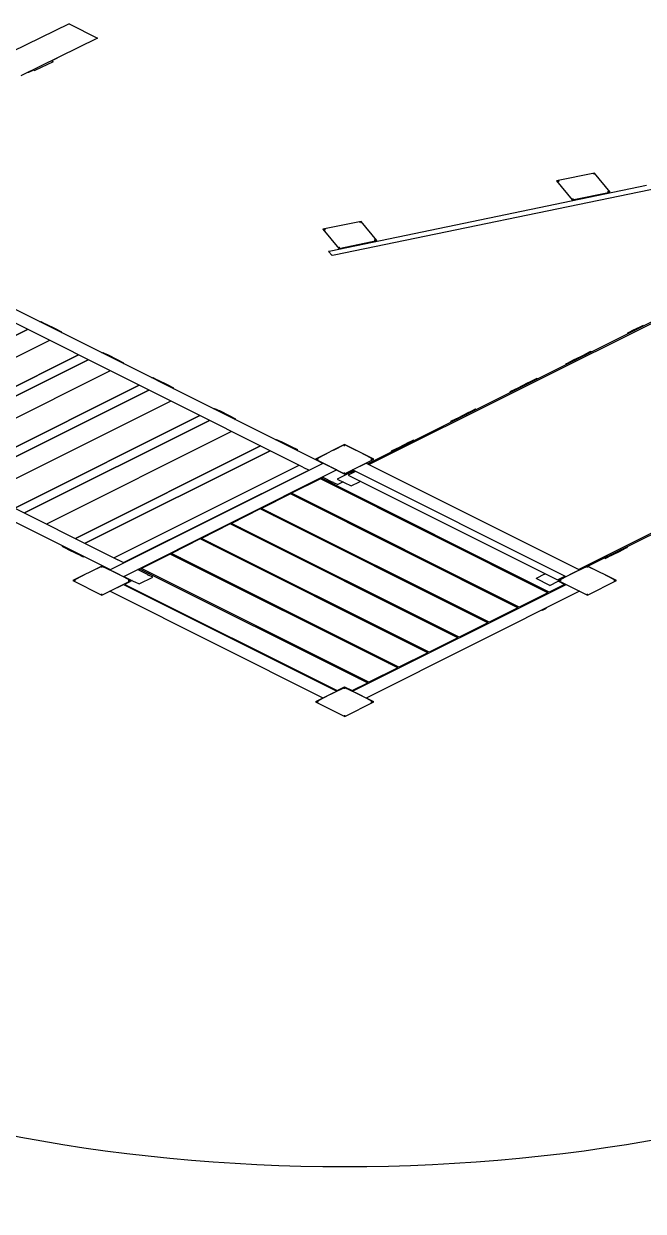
# Model space of a CAD drawing. Header units: millimetres. Extents: x 29838256 to 30236675, y -914750 to -833241.
# Drawn here: x 29967895 to 29969339, y -840998 to -838230 of the extents above; entities that cross this region are included whole.
import ezdxf

# ---------------------------------------------------------------- set-up
doc = ezdxf.new("R2010")
doc.units = ezdxf.units.MM
doc.header["$LTSCALE"] = 600
doc.header["$MEASUREMENT"] = 0
doc.layers.add('e-plan', color=9, linetype='CONTINUOUS')

msp = doc.modelspace()

# ---------------------------------------------------------------- linework, layer by layer
at = {"layer": 'e-plan', "extrusion": (0, -0.866025, 0.5)}
for p, q in [((29968000.3, -838230.4, 35950.9), (29967821.4, -838317.7, 35799.7)), ((29968000.3, -838230.4, 35950.9), (29968066.7, -838264.4, 35892)), ((29968066.7, -838264.4, 35892), (29967887.8, -838351.7, 35740.8)), ((29967972.9, -838310.8, 35811.7), (29967960.1, -838317.2, 35800.6)), ((29967972.3, -838310.5, 35812.2), (29967972.9, -838310.8, 35811.7)), ((29967917.7, -838338.4, 35763.8), (29967905.7, -838344.4, 35753.5)), ((29967916.4, -838337.8, 35765), (29967920.2, -838339.7, 35761.6)), ((29967963.2, -838318.8, 35797.9), (29967920.2, -838339.7, 35761.6)), ((29967963.2, -838318.8, 35797.9), (29967959.3, -838316.8, 35801.3)), ((29967905.7, -838344.4, 35753.5), (29967904.3, -838343.7, 35754.7)), ((29969722.2, -838541.2, 35412.7), (29968618.3, -838769.8, 35016.6)), ((29969225, -838578.3, 35348.3), (29969136.4, -838596.7, 35316.5)), ((29969261.7, -838622.7, 35271.5), (29969225, -838578.3, 35348.3)), ((29968545.3, -839263.6, 34161.4), (29967241.2, -838611.6, 35290.7)), ((29968577.2, -839247.7, 34188.9), (29967273, -838595.7, 35318.3)), ((29969346.5, -838607.6, 35297.6), (29968610.2, -838760.1, 35033.5)), ((29969136.4, -838596.7, 35316.5), (29969173.1, -838641, 35239.7)), ((29969949.5, -838629.6, 35259.5), (29968696.6, -839256.1, 34174.3)), ((29969944, -838635.9, 35248.6), (29968700.1, -839257.9, 34171.3)), ((29969173.1, -838641, 35239.7), (29969261.7, -838622.7, 35271.5)), ((29968680.8, -838691.1, 35153.1), (29968592.1, -838709.4, 35121.3)), ((29968717.5, -838735.4, 35076.3), (29968680.8, -838691.1, 35153.1)), ((29968592.1, -838709.4, 35121.3), (29968628.8, -838753.8, 35044.5)), ((29968628.8, -838753.8, 35044.5), (29968717.5, -838735.4, 35076.3)), ((29968610.2, -838760.1, 35033.5), (29968605.3, -838761.1, 35031.7)), ((29968613.4, -838770.8, 35014.9), (29968605.3, -838761.1, 35031.7)), ((29968618.3, -838769.8, 35016.6), (29968613.4, -838770.8, 35014.9)), ((29966809.8, -838827.3, 34917.1), (29968113.9, -839479.3, 33787.7)), ((29966778, -838843.2, 34889.6), (29968082.1, -839495.3, 33760.2)), ((29969188.1, -839501.9, 33748.7), (29970432, -838879.9, 34826)), ((29969209.7, -839494.6, 33761.2), (29970428.9, -838885, 34817.2)), ((29967471.9, -839158.3, 34343.7), (29967903.3, -838942.6, 34717.4)), ((29967903.3, -838942.6, 34717.4), (29967471.9, -839158.3, 34343.7)), ((29967932.1, -838925.2, 34747.5), (29967934.3, -838924.2, 34749.4)), ((29967934.3, -838924.2, 34749.4), (29967946.3, -838930.2, 34738.9)), ((29967946.3, -838930.2, 34738.9), (29967944.2, -838931.2, 34737.1)), ((29967969, -838941.5, 34719.3), (29967946.3, -838930.2, 34738.9)), ((29967969, -838941.5, 34719.3), (29967966.8, -838942.6, 34717.5)), ((29967983.8, -838948.9, 34706.4), (29967969, -838941.5, 34719.3)), ((29969316.7, -838943.9, 34715.1), (29969303.6, -838950.5, 34703.8)), ((29969316.7, -838943.9, 34715.1), (29969339.3, -838932.6, 34734.7)), ((29969316.7, -838943.9, 34715.1), (29969318.8, -838945, 34713.2)), ((29967954.9, -838968.4, 34672.6), (29967523.5, -839184.1, 34299)), ((29967981.7, -838950, 34704.6), (29967983.8, -838948.9, 34706.4)), ((29969302.4, -838951.1, 34702.7), (29969303.6, -838950.5, 34703.8)), ((29969304.5, -838952.1, 34700.9), (29969302.4, -838951.1, 34702.7)), ((29969305.8, -838951.5, 34702), (29969303.6, -838950.5, 34703.8)), ((29967590.7, -839217.7, 34240.8), (29968022.1, -839002, 34614.5)), ((29968022.1, -839002, 34614.5), (29967590.7, -839217.7, 34240.8)), ((29968076.4, -838997.4, 34622.5), (29968078.6, -838996.3, 34624.4)), ((29968078.6, -838996.3, 34624.4), (29968090.6, -839002.3, 34614)), ((29968090.6, -839002.3, 34614), (29968088.5, -839003.4, 34612.1)), ((29968113.2, -839013.6, 34594.4), (29968090.6, -839002.3, 34614)), ((29969178.6, -839013, 34595.5), (29969201.2, -839001.7, 34615.1)), ((29969216.1, -838994.2, 34628), (29969201.2, -839001.7, 34615.1)), ((29969201.2, -839001.7, 34615.1), (29969203.4, -839002.7, 34613.3)), ((29969218.2, -838995.3, 34626.1), (29969216.1, -838994.2, 34628)), ((29968044.8, -839013.3, 34594.9), (29967613.4, -839229.1, 34221.2)), ((29967613.4, -839229.1, 34221.2), (29968044.8, -839013.3, 34594.9)), ((29968113.2, -839013.6, 34594.4), (29968111.1, -839014.7, 34592.5)), ((29968128.1, -839021.1, 34581.5), (29968113.2, -839013.6, 34594.4)), ((29968126, -839022.1, 34579.7), (29968128.1, -839021.1, 34581.5)), ((29969158.1, -839023.2, 34577.8), (29969165.6, -839019.5, 34584.2)), ((29969160.2, -839024.3, 34575.9), (29969158.1, -839023.2, 34577.8)), ((29969178.6, -839013, 34595.5), (29969165.6, -839019.5, 34584.2)), ((29969167.7, -839020.5, 34582.4), (29969165.6, -839019.5, 34584.2)), ((29969178.6, -839013, 34595.5), (29969180.7, -839014, 34593.7)), ((29968096.4, -839039.2, 34550.2), (29967665, -839254.9, 34176.5)), ((29968193.1, -839055.7, 34521.6), (29968195.2, -839054.6, 34523.4)), ((29968195.2, -839054.6, 34523.4), (29968207.3, -839060.7, 34512.9)), ((29969091, -839056.8, 34519.7), (29969078, -839063.3, 34508.4)), ((29969093.1, -839057.8, 34517.8), (29969091, -839056.8, 34519.7)), ((29968163.6, -839072.8, 34492), (29967732.2, -839288.5, 34118.4)), ((29967732.2, -839288.5, 34118.4), (29968163.6, -839072.8, 34492)), ((29967754.8, -839299.8, 34098.8), (29968186.2, -839084.1, 34472.4)), ((29968186.2, -839084.1, 34472.4), (29967754.8, -839299.8, 34098.8)), ((29968207.3, -839060.7, 34512.9), (29968205.2, -839061.7, 34511.1)), ((29968229.9, -839072, 34493.3), (29968207.3, -839060.7, 34512.9)), ((29968229.9, -839072, 34493.3), (29968227.8, -839073, 34491.5)), ((29968244.8, -839079.4, 34480.5), (29968229.9, -839072, 34493.3)), ((29968242.6, -839080.5, 34478.6), (29968244.8, -839079.4, 34480.5)), ((29969040.6, -839082, 34476), (29969027.5, -839088.5, 34464.7)), ((29969040.6, -839082, 34476), (29969063.2, -839070.7, 34495.6)), ((29969040.6, -839082, 34476), (29969042.7, -839083.1, 34474.1)), ((29969078, -839063.3, 34508.4), (29969063.2, -839070.7, 34495.6)), ((29969063.2, -839070.7, 34495.6), (29969065.3, -839071.7, 34493.7)), ((29969080.2, -839064.3, 34506.6), (29969078, -839063.3, 34508.4)), ((29968237.8, -839109.9, 34427.7), (29967806.4, -839325.6, 34054)), ((29969029.7, -839089.6, 34462.8), (29969027.5, -839088.5, 34464.7)), ((29968337.4, -839127.8, 34396.6), (29968339.5, -839126.8, 34398.4)), ((29968339.5, -839126.8, 34398.4), (29968351.6, -839132.8, 34388)), ((29968351.6, -839132.8, 34388), (29968349.4, -839133.9, 34386.1)), ((29968374.2, -839144.1, 34368.4), (29968351.6, -839132.8, 34388)), ((29968902.5, -839151, 34356.4), (29968925.1, -839139.7, 34376)), ((29968940, -839132.3, 34388.9), (29968925.1, -839139.7, 34376)), ((29968925.1, -839139.7, 34376), (29968927.3, -839140.8, 34374.2)), ((29968946.7, -839128.9, 34394.7), (29968940, -839132.3, 34388.9)), ((29968942.1, -839133.3, 34387), (29968940, -839132.3, 34388.9)), ((29968948.9, -839130, 34392.9), (29968946.7, -839128.9, 34394.7)), ((29968305, -839143.5, 34369.5), (29967873.6, -839359.2, 33995.9)), ((29967873.6, -839359.2, 33995.9), (29968305, -839143.5, 34369.5)), ((29967896.3, -839370.5, 33976.3), (29968327.7, -839154.8, 34349.9)), ((29968327.7, -839154.8, 34349.9), (29967896.3, -839370.5, 33976.3)), ((29968374.2, -839144.1, 34368.4), (29968372.1, -839145.2, 34366.5)), ((29968389, -839151.5, 34355.5), (29968374.2, -839144.1, 34368.4)), ((29968386.9, -839152.6, 34353.7), (29968389, -839151.5, 34355.5)), ((29968902.5, -839151, 34356.4), (29968889.5, -839157.5, 34345.1)), ((29968891.6, -839158.6, 34343.3), (29968889.5, -839157.5, 34345.1)), ((29968902.5, -839151, 34356.4), (29968904.6, -839152.1, 34354.6)), ((29968379.3, -839180.6, 34305.2), (29967947.9, -839396.3, 33931.6)), ((29968446.5, -839214.2, 34247), (29968015.1, -839429.9, 33873.4)), ((29968015.1, -839429.9, 33873.4), (29968446.5, -839214.2, 34247)), ((29968481.7, -839200, 34271.6), (29968483.8, -839198.9, 34273.5)), ((29968483.8, -839198.9, 34273.5), (29968495.8, -839204.9, 34263)), ((29968495.8, -839204.9, 34263), (29968493.7, -839206, 34261.2)), ((29968518.5, -839216.2, 34243.4), (29968495.8, -839204.9, 34263)), ((29968518.5, -839216.2, 34243.4), (29968516.3, -839217.3, 34241.6)), ((29968533.3, -839223.7, 34230.6), (29968518.5, -839216.2, 34243.4)), ((29968531.2, -839224.7, 34228.7), (29968533.3, -839223.7, 34230.6)), ((29968642.7, -839211.2, 34252.2), (29968574.9, -839245.1, 34193.4)), ((29968616.9, -839224.1, 34229.8), (29968642.7, -839211.2, 34252.2)), ((29968642.7, -839211.2, 34252.2), (29968668.5, -839224.1, 34229.8)), ((29968710.6, -839245.1, 34193.4), (29968642.7, -839211.2, 34252.2)), ((29968764.5, -839220.1, 34236.8), (29968751.5, -839226.6, 34225.6)), ((29968764.5, -839220.1, 34236.8), (29968787.1, -839208.7, 34256.4)), ((29968764.5, -839220.1, 34236.8), (29968766.6, -839221.1, 34235)), ((29968801.9, -839201.3, 34269.3), (29968787.1, -839208.7, 34256.4)), ((29968787.1, -839208.7, 34256.4), (29968789.2, -839209.8, 34254.6)), ((29968802.5, -839201, 34269.8), (29968801.9, -839201.3, 34269.3)), ((29968804.1, -839202.4, 34267.5), (29968801.9, -839201.3, 34269.3)), ((29968804.6, -839202.1, 34267.9), (29968802.5, -839201, 34269.8)), ((29968037.7, -839441.2, 33853.8), (29968469.1, -839225.5, 34227.4)), ((29968469.1, -839225.5, 34227.4), (29968037.7, -839441.2, 33853.8)), ((29968574.9, -839245.1, 34193.4), (29968642.7, -839279.1, 34134.6)), ((29968575.5, -839244.8, 34194), (29968601.4, -839231.9, 34216.4)), ((29968575.6, -839244.8, 34194), (29968575.5, -839244.8, 34194)), ((29968591.5, -839254.9, 34176.6), (29968577.2, -839247.7, 34188.9)), ((29968642.7, -839279.1, 34134.6), (29968710.6, -839245.1, 34193.4)), ((29968684.1, -839231.9, 34216.4), (29968709.9, -839244.8, 34194)), ((29968709.9, -839244.8, 34194), (29968709.9, -839244.8, 34194)), ((29968753.6, -839227.6, 34223.7), (29968751.5, -839226.6, 34225.6)), ((29968095, -839503.1, 33746.6), (29968592.9, -839254.2, 34177.8)), ((29968104.9, -839474.8, 33795.6), (29968536.3, -839259.1, 34169.2)), ((29968624.7, -839270.1, 34150.2), (29968126.8, -839519, 33719)), ((29968127.5, -839486.1, 33776), (29968558.9, -839270.4, 34149.6)), ((29968545.3, -839263.6, 34161.4), (29968559.6, -839270.8, 34149)), ((29968592.9, -839254.2, 34177.8), (29968624.7, -839270.1, 34150.2)), ((29968645.3, -839281.8, 34129.9), (29968623.3, -839270.8, 34149)), ((29968643.4, -839280.1, 34132.8), (29968624, -839270.4, 34149.6)), ((29968660.4, -839271.7, 34147.5), (29968642.7, -839280.5, 34132.1)), ((29968664.7, -839272, 34146.8), (29968645.4, -839281.7, 34130.1)), ((29968668.3, -839273.8, 34143.7), (29968651.2, -839282.3, 34129)), ((29968663, -839272.9, 34145.3), (29968660.4, -839271.7, 34147.5)), ((29968660.8, -839270.1, 34150.2), (29968692.6, -839254.2, 34177.8)), ((29969158.7, -839519, 33719), (29968660.8, -839270.1, 34150.2)), ((29968692.6, -839254.2, 34177.8), (29969190.5, -839503.1, 33746.6)), ((29968586.2, -839291.1, 34113.8), (29968519, -839324.7, 34055.6)), ((29969116.6, -839556.3, 33654.4), (29968586.2, -839291.1, 34113.8)), ((29968593.2, -839287.6, 34119.9), (29968589, -839289.7, 34116.2)), ((29969119.4, -839554.9, 33656.9), (29968589, -839289.7, 34116.2)), ((29968591.5, -839286.7, 34121.4), (29968614.7, -839298.3, 34101.3)), ((29968609.8, -839300.1, 34098.2), (29968606.9, -839301.5, 34095.8)), ((29968616.8, -839299.3, 34099.5), (29968614.7, -839298.3, 34101.3)), ((29968616.8, -839299.3, 34099.5), (29968626.7, -839304.3, 34090.9)), ((29968645.4, -839281.7, 34130.1), (29968625.6, -839291.6, 34112.9)), ((29968625.6, -839291.6, 34112.9), (29968657.5, -839307.5, 34085.4)), ((29968638.9, -839298.2, 34101.5), (29968626.7, -839304.3, 34090.9)), ((29968651.2, -839282.3, 34129), (29969139.2, -839526.3, 33706.4)), ((29968657.5, -839307.5, 34085.4), (29968677.3, -839297.6, 34102.5)), ((29968679.5, -839296.5, 34104.5), (29968677.3, -839297.6, 34102.5)), ((29968516.1, -839326.1, 34053.1), (29968449, -839359.7, 33995)), ((29969046.6, -839591.3, 33593.8), (29968516.1, -839326.1, 34053.1)), ((29969049.4, -839589.9, 33596.2), (29968519, -839324.7, 34055.6)), ((29968539.8, -839335.1, 34037.6), (29968536.9, -839336.5, 34035.1)), ((29968446.1, -839361.1, 33992.5), (29968378.9, -839394.7, 33934.3)), ((29968976.6, -839626.3, 33533.2), (29968446.1, -839361.1, 33992.5)), ((29968979.4, -839624.9, 33535.6), (29968449, -839359.7, 33995)), ((29968469.7, -839370.1, 33976.9), (29968466.9, -839371.5, 33974.5)), ((29968376.1, -839396.1, 33931.9), (29968308.9, -839429.7, 33873.7)), ((29968906.5, -839661.3, 33472.5), (29968376.1, -839396.1, 33931.9)), ((29968909.4, -839659.9, 33475), (29968378.9, -839394.7, 33934.3)), ((29968399.7, -839405.1, 33916.3), (29968396.9, -839406.5, 33913.9)), ((29968306.1, -839431.1, 33871.2), (29968238.9, -839464.7, 33813)), ((29968836.5, -839696.3, 33411.9), (29968306.1, -839431.1, 33871.2)), ((29968839.4, -839694.9, 33414.3), (29968308.9, -839429.7, 33873.7)), ((29968329.7, -839440.1, 33855.7), (29968326.9, -839441.5, 33853.2)), ((29967986.6, -839447.5, 33842.9), (29967984.5, -839448.6, 33841)), ((29967996.5, -839454.6, 33830.6), (29967984.5, -839448.6, 33841)), ((29967996.5, -839454.6, 33830.6), (29967998.7, -839453.5, 33832.5)), ((29967996.5, -839454.6, 33830.6), (29968019.2, -839465.9, 33811)), ((29968019.2, -839465.9, 33811), (29968021.3, -839464.8, 33812.9)), ((29968034, -839473.3, 33798.2), (29968019.2, -839465.9, 33811)), ((29968036.2, -839472.3, 33800), (29968034, -839473.3, 33798.2)), ((29968236.1, -839466.1, 33810.6), (29968168.9, -839499.7, 33752.4)), ((29968766.5, -839731.4, 33351.2), (29968236.1, -839466.1, 33810.6)), ((29968769.3, -839729.9, 33353.7), (29968238.9, -839464.7, 33813)), ((29969263.8, -839469.7, 33804.4), (29969250.8, -839476.2, 33793.2)), ((29969263.8, -839469.7, 33804.4), (29969261.7, -839468.6, 33806.3)), ((29969263.8, -839469.7, 33804.4), (29969286.4, -839458.4, 33824)), ((29969286.4, -839458.4, 33824), (29969284.3, -839457.3, 33825.9)), ((29969301.3, -839451, 33836.9), (29969286.4, -839458.4, 33824)), ((29969299.1, -839449.9, 33838.7), (29969301.3, -839451, 33836.9)), ((29969299.7, -839449.6, 33839.2), (29969301.8, -839450.7, 33837.4)), ((29969301.8, -839450.7, 33837.4), (29969301.3, -839451, 33836.9)), ((29968077, -839494.1, 33762.2), (29968009.1, -839528, 33703.4)), ((29968051.1, -839507, 33739.8), (29968077, -839494.1, 33762.2)), ((29968077, -839494.1, 33762.2), (29968102.8, -839507, 33739.8)), ((29968144.8, -839528, 33703.4), (29968077, -839494.1, 33762.2)), ((29968082.1, -839495.3, 33760.2), (29968096.4, -839502.4, 33747.8)), ((29968128.2, -839486.5, 33775.4), (29968113.9, -839479.3, 33787.7)), ((29968699.3, -839764.9, 33293.1), (29968168.9, -839499.7, 33752.4)), ((29968259.7, -839475.1, 33795), (29968256.9, -839476.5, 33792.6)), ((29969208.5, -839494.1, 33762.2), (29969140.7, -839528, 33703.4)), ((29969182.7, -839507, 33739.9), (29969208.5, -839494.1, 33762.2)), ((29969208.5, -839494.1, 33762.2), (29969234.3, -839507, 33739.9)), ((29969276.4, -839528, 33703.4), (29969208.5, -839494.1, 33762.2)), ((29969248.6, -839475.1, 33795), (29969250.8, -839476.2, 33793.2)), ((29968009.1, -839528, 33703.4), (29968077, -839562, 33644.6)), ((29968009.8, -839527.7, 33704), (29968035.6, -839514.8, 33726.4)), ((29968009.8, -839527.7, 33704), (29968009.8, -839527.7, 33704)), ((29968077, -839562, 33644.6), (29968144.8, -839528, 33703.4)), ((29968118.3, -839514.8, 33726.4), (29968102.8, -839507, 33739.8)), ((29968118.3, -839514.8, 33726.4), (29968144.1, -839527.7, 33704)), ((29968147, -839528.4, 33702.8), (29968127.5, -839518.7, 33719.6)), ((29968128.2, -839518.3, 33720.3), (29968151.4, -839529.9, 33700.2)), ((29968147.7, -839528, 33703.4), (29968130, -839536.9, 33688.1)), ((29968144.1, -839527.7, 33704), (29968144.1, -839527.7, 33704)), ((29968183.3, -839514, 33727.7), (29968160.1, -839502.4, 33747.8)), ((29968161.8, -839503.3, 33746.3), (29968166.1, -839501.2, 33750)), ((29968163.5, -839535.9, 33689.8), (29968195.3, -839520, 33717.3)), ((29968166.1, -839501.2, 33750), (29968696.5, -839766.4, 33290.6)), ((29968183.3, -839514, 33727.7), (29968185.4, -839515.1, 33725.9)), ((29968195.3, -839520, 33717.3), (29968185.4, -839515.1, 33725.9)), ((29968189.7, -839510.1, 33734.4), (29968186.9, -839511.6, 33732)), ((29969108.7, -839513.3, 33728.9), (29969088.9, -839523.2, 33711.8)), ((29969120.7, -839539.1, 33684.2), (29969088.9, -839523.2, 33711.8)), ((29969108.7, -839513.3, 33728.9), (29969110.9, -839512.2, 33730.9)), ((29969139.2, -839526.3, 33706.4), (29969156.3, -839517.8, 33721.1)), ((29969140.5, -839529.2, 33701.4), (29969141.8, -839528.6, 33702.5)), ((29969140.7, -839528, 33703.4), (29969208.5, -839561.9, 33644.7)), ((29969141.3, -839527.7, 33704), (29969167.1, -839514.8, 33726.4)), ((29969141.3, -839527.7, 33704), (29969141.3, -839527.7, 33704)), ((29969182.7, -839507, 33739.9), (29969167.1, -839514.8, 33726.4)), ((29969208.5, -839561.9, 33644.7), (29969276.4, -839528, 33703.4)), ((29969249.9, -839514.8, 33726.4), (29969275.7, -839527.7, 33704)), ((29969275.7, -839527.7, 33704), (29969275.7, -839527.7, 33704)), ((29968095, -839553, 33660.2), (29968126.8, -839537, 33687.8)), ((29968592.9, -839801.9, 33229.1), (29968095, -839553, 33660.2)), ((29968126.8, -839537, 33687.8), (29968624.7, -839786, 33256.6)), ((29968130, -839536.9, 33688.1), (29968625.1, -839784.4, 33259.4)), ((29968151.4, -839529.9, 33700.2), (29968153.6, -839531, 33698.3)), ((29968153.6, -839531, 33698.3), (29968163.5, -839535.9, 33689.8)), ((29968660.8, -839786, 33256.6), (29969158.7, -839537, 33687.8)), ((29969190.5, -839552.9, 33660.2), (29968692.6, -839801.9, 33229.1)), ((29969116.6, -839556.3, 33654.4), (29969049.4, -839589.9, 33596.2)), ((29969095.8, -839545.9, 33672.4), (29969098.6, -839544.5, 33674.9)), ((29969155.5, -839536.9, 33688.1), (29969119.4, -839554.9, 33656.9)), ((29969120.7, -839539.1, 33684.2), (29969140.5, -839529.2, 33701.4)), ((29969155.5, -839536.9, 33688.1), (29969140.3, -839529.3, 33701.2)), ((29969141.1, -839528.9, 33701.8), (29969158, -839537.4, 33687.2)), ((29969158.7, -839537, 33687.8), (29969190.5, -839552.9, 33660.2)), ((29969025.8, -839580.9, 33611.8), (29969028.6, -839579.5, 33614.2)), ((29969046.6, -839591.3, 33593.8), (29968979.4, -839624.9, 33535.6)), ((29968976.6, -839626.3, 33533.2), (29968909.4, -839659.9, 33475)), ((29968955.8, -839615.9, 33551.2), (29968958.6, -839614.5, 33553.6)), ((29968906.5, -839661.3, 33472.5), (29968839.4, -839694.9, 33414.3)), ((29968885.7, -839650.9, 33490.5), (29968888.6, -839649.5, 33493)), ((29968815.7, -839685.9, 33429.9), (29968818.6, -839684.5, 33432.3)), ((29968745.7, -839721, 33369.3), (29968748.5, -839719.5, 33371.7)), ((29968836.5, -839696.3, 33411.9), (29968769.3, -839729.9, 33353.7)), ((29968766.5, -839731.4, 33351.2), (29968699.3, -839764.9, 33293.1)), ((29968642.7, -839777, 33272.2), (29968574.9, -839810.9, 33213.4)), ((29968616.9, -839789.9, 33249.9), (29968642.7, -839777, 33272.2)), ((29968625.1, -839784.4, 33259.4), (29968642.7, -839775.6, 33274.7)), ((29968642, -839775.9, 33274.1), (29968661.5, -839785.6, 33257.2)), ((29968642.7, -839775.6, 33274.7), (29968660.4, -839784.4, 33259.4)), ((29968642.7, -839777, 33272.2), (29968668.6, -839789.9, 33249.9)), ((29968710.6, -839810.9, 33213.4), (29968642.7, -839777, 33272.2)), ((29968660.4, -839784.4, 33259.4), (29968696.5, -839766.4, 33290.6)), ((29968675.7, -839756, 33308.6), (29968678.5, -839754.5, 33311.1)), ((29968575.6, -839810.6, 33214), (29968601.4, -839797.7, 33236.4)), ((29968616.9, -839789.9, 33249.9), (29968601.4, -839797.7, 33236.4)), ((29968684.1, -839797.7, 33236.4), (29968668.6, -839789.9, 33249.9)), ((29968684.1, -839797.7, 33236.4), (29968709.9, -839810.6, 33214.1)), ((29968574.9, -839810.9, 33213.4), (29968642.8, -839844.8, 33154.7)), ((29968575.6, -839810.6, 33214), (29968575.6, -839810.6, 33214)), ((29968642.8, -839844.8, 33154.7), (29968710.6, -839810.9, 33213.4)), ((29968709.9, -839810.6, 33214.1), (29968709.9, -839810.6, 33214))]:
    msp.add_line(p, q, dxfattribs=at)
for centre, radius, start, end in [((29968622.6, -389973.8, 743904.3), 8, 135.0012, 139.532), ((29968662.9, -389973.8, 743904.3), 8, 40.4704, 45.0012), ((29968607, -389989.4, 743904.3), 8, 130.4704, 135.0012), ((29968678.4, -389989.4, 743904.3), 8, 45.0012, 49.532), ((29968545.8, -390083, 743904.3), 20, 60.6698, 63.6685), ((29967601.3, -389534.6, 743904.3), 1145.2, 324.8576, 325.0608), ((29967601.3, -389534.6, 743904.3), 1145.2, 319.8609, 320.0618), ((29967601.3, -389534.6, 743904.3), 1145.2, 314.9011, 315.1013), ((29967601.3, -389534.6, 743904.3), 1145.2, 309.9406, 310.1415), ((29968149.7, -390479, 743904.3), 20, 206.3339, 209.3326), ((29967601.3, -389534.6, 743904.3), 1145.2, 304.9416, 305.1448), ((29968041.2, -390555.1, 743904.3), 8, 130.4704, 135.0012), ((29968056.8, -390539.6, 743904.3), 8, 135.0012, 139.532), ((29968097.1, -390539.6, 743904.3), 8, 40.4704, 45.0012), ((29968112.7, -390555.1, 743904.3), 8, 45.0012, 49.532), ((29969172.8, -390555.1, 743904.3), 8, 130.4704, 135.0012), ((29969188.4, -390539.6, 743904.3), 8, 135.0012, 139.532), ((29969228.7, -390539.6, 743904.3), 8, 40.4704, 45.0012), ((29969244.2, -390555.1, 743904.3), 8, 45.0012, 49.532), ((29969092.5, -390693.4, 743904.3), 23, 294.1942, 335.8081), ((29969092.1, -390693, 743904.3), 23, 298.9199, 331.0825), ((29968607, -391120.9, 743904.3), 8, 130.4704, 135.0012), ((29968622.6, -391105.4, 743904.3), 8, 135.0012, 139.532), ((29968662.9, -391105.4, 743904.3), 8, 40.4704, 45.0012), ((29968678.5, -391120.9, 743904.3), 8, 45.0012, 49.532), ((29968642.8, -391172.2, 743904.3), 2134.7, 225.0012, 315.0012)]:
    msp.add_arc(centre, radius, start, end, dxfattribs=at)
at = {"layer": 'e-plan'}
for points, knots in [([(29969222.5, -838581.3, 35343.1), (29969222.5, -838581.3, 35343.1), (29969222.5, -838581.3, 35343.1), (29969222.8, -838581, 35343.8), (29969223.1, -838580.6, 35344.3), (29969224, -838579.6, 35346.2), (29969224.4, -838579, 35347.1), (29969224.9, -838578.5, 35348.1), (29969225, -838578.3, 35348.3), (29969225, -838578.3, 35348.3)], [-0.054665, -0.054665, -0.054665, -0.054665, 0, 0, 2.886993, 2.886993, 9.76026, 9.76026, 14.748006, 14.748006, 14.748006, 14.748006]), ([(29969142.4, -838597.9, 35314.4), (29969142.4, -838597.9, 35314.4), (29969142.4, -838597.9, 35314.4), (29969141.6, -838597.8, 35314.6), (29969141, -838597.7, 35314.9), (29969138.9, -838597.2, 35315.6), (29969137.8, -838597, 35316), (29969136.6, -838596.7, 35316.4), (29969136.4, -838596.7, 35316.5), (29969136.4, -838596.7, 35316.5)], [-0.054665, -0.054665, -0.054665, -0.054665, 0, 0, 2.886993, 2.886993, 9.76026, 9.76026, 14.748006, 14.748006, 14.748006, 14.748006]), ([(29969173.1, -838641, 35239.7), (29969173.1, -838641, 35239.7), (29969173.2, -838640.9, 35240), (29969173.7, -838640.3, 35241), (29969174.1, -838639.8, 35241.9), (29969175, -838638.7, 35243.7), (29969175.3, -838638.4, 35244.3), (29969175.6, -838638, 35244.9), (29969175.6, -838638, 35244.9), (29969175.6, -838638, 35245)], [20.558259, 20.558259, 20.558259, 20.558259, 24.227592, 24.227592, 29.284044, 29.284044, 31.407917, 31.407917, 31.448132, 31.448132, 31.448132, 31.448132]), ([(29969255.7, -838621.4, 35273.7), (29969255.7, -838621.4, 35273.7), (29969255.7, -838621.4, 35273.7), (29969256.5, -838621.6, 35273.4), (29969257.1, -838621.7, 35273.2), (29969259.2, -838622.1, 35272.4), (29969260.3, -838622.4, 35272), (29969261.5, -838622.6, 35271.6), (29969261.7, -838622.7, 35271.5), (29969261.7, -838622.7, 35271.5)], [-0.054665, -0.054665, -0.054665, -0.054665, 0, 0, 2.886993, 2.886993, 9.76026, 9.76026, 14.748006, 14.748006, 14.748006, 14.748006]), ([(29968678.3, -838694.1, 35147.9), (29968678.3, -838694.1, 35147.9), (29968678.3, -838694.1, 35147.9), (29968678.6, -838693.7, 35148.5), (29968678.8, -838693.4, 35149.1), (29968679.7, -838692.3, 35150.9), (29968680.2, -838691.8, 35151.9), (29968680.7, -838691.2, 35152.9), (29968680.8, -838691.1, 35153.1), (29968680.8, -838691.1, 35153.1)], [-0.054665, -0.054665, -0.054665, -0.054665, 0, 0, 2.886993, 2.886993, 9.76026, 9.76026, 14.748006, 14.748006, 14.748006, 14.748006]), ([(29968598.1, -838710.7, 35119.1), (29968598.1, -838710.7, 35119.1), (29968598.1, -838710.7, 35119.1), (29968597.4, -838710.5, 35119.4), (29968596.7, -838710.4, 35119.6), (29968594.6, -838709.9, 35120.4), (29968593.5, -838709.7, 35120.8), (29968592.3, -838709.5, 35121.2), (29968592.1, -838709.4, 35121.3), (29968592.1, -838709.4, 35121.3)], [-0.054665, -0.054665, -0.054665, -0.054665, 0, 0, 2.886993, 2.886993, 9.76026, 9.76026, 14.748006, 14.748006, 14.748006, 14.748006]), ([(29968628.8, -838753.8, 35044.5), (29968628.8, -838753.8, 35044.5), (29968628.9, -838753.6, 35044.7), (29968629.4, -838753.1, 35045.7), (29968629.9, -838752.5, 35046.7), (29968630.7, -838751.5, 35048.5), (29968631, -838751.1, 35049.1), (29968631.3, -838750.8, 35049.7), (29968631.3, -838750.8, 35049.7), (29968631.3, -838750.7, 35049.7)], [20.558259, 20.558259, 20.558259, 20.558259, 24.227592, 24.227592, 29.284044, 29.284044, 31.407917, 31.407917, 31.448132, 31.448132, 31.448132, 31.448132]), ([(29968711.5, -838734.1, 35078.5), (29968711.5, -838734.1, 35078.5), (29968711.5, -838734.2, 35078.4), (29968712.2, -838734.3, 35078.2), (29968712.9, -838734.4, 35077.9), (29968715, -838734.9, 35077.2), (29968716.1, -838735.1, 35076.8), (29968717.2, -838735.3, 35076.4), (29968717.5, -838735.4, 35076.3), (29968717.5, -838735.4, 35076.3)], [-0.054665, -0.054665, -0.054665, -0.054665, 0, 0, 2.886993, 2.886993, 9.76026, 9.76026, 14.748006, 14.748006, 14.748006, 14.748006]), ([(29968642.7, -839214.5, 34246.5), (29968642.7, -839214.5, 34246.5), (29968642.7, -839214.5, 34246.5), (29968642.7, -839214.1, 34247.2), (29968642.7, -839213.7, 34247.8), (29968642.7, -839212.6, 34249.8), (29968642.7, -839212, 34250.8), (29968642.7, -839211.3, 34251.9), (29968642.7, -839211.2, 34252.2), (29968642.7, -839211.2, 34252.2)], [-0.054665, -0.054665, -0.054665, -0.054665, 0, 0, 2.886993, 2.886993, 9.76026, 9.76026, 14.748006, 14.748006, 14.748006, 14.748006]), ([(29968581.4, -839245.1, 34193.4), (29968581.4, -839245.1, 34193.4), (29968581.4, -839245.1, 34193.4), (29968580.6, -839245.1, 34193.4), (29968579.8, -839245.1, 34193.4), (29968577.6, -839245.1, 34193.4), (29968576.4, -839245.1, 34193.4), (29968575.1, -839245.1, 34193.4), (29968574.9, -839245.1, 34193.4), (29968574.9, -839245.1, 34193.4)], [-0.054665, -0.054665, -0.054665, -0.054665, 0, 0, 2.886993, 2.886993, 9.76026, 9.76026, 14.748006, 14.748006, 14.748006, 14.748006]), ([(29968704.1, -839245.1, 34193.4), (29968704.1, -839245.1, 34193.4), (29968704.1, -839245.1, 34193.4), (29968704.9, -839245.1, 34193.4), (29968705.6, -839245.1, 34193.4), (29968707.9, -839245.1, 34193.4), (29968709.1, -839245.1, 34193.4), (29968710.3, -839245.1, 34193.4), (29968710.6, -839245.1, 34193.4), (29968710.6, -839245.1, 34193.4)], [-0.054665, -0.054665, -0.054665, -0.054665, 0, 0, 2.886993, 2.886993, 9.76026, 9.76026, 14.748006, 14.748006, 14.748006, 14.748006]), ([(29968642.7, -839279.1, 34134.6), (29968642.7, -839279.1, 34134.6), (29968642.7, -839278.9, 34134.9), (29968642.7, -839278.3, 34135.9), (29968642.7, -839277.7, 34137), (29968642.7, -839276.6, 34138.9), (29968642.7, -839276.2, 34139.6), (29968642.7, -839275.8, 34140.3), (29968642.7, -839275.8, 34140.3), (29968642.7, -839275.8, 34140.3)], [20.558259, 20.558259, 20.558259, 20.558259, 24.227592, 24.227592, 29.284044, 29.284044, 31.407917, 31.407917, 31.448132, 31.448132, 31.448132, 31.448132]), ([(29968077, -839497.4, 33756.5), (29968077, -839497.4, 33756.5), (29968077, -839497.3, 33756.6), (29968077, -839497, 33757.2), (29968077, -839496.6, 33757.9), (29968077, -839495.5, 33759.8), (29968077, -839494.9, 33760.9), (29968077, -839494.2, 33761.9), (29968077, -839494.1, 33762.2), (29968077, -839494.1, 33762.2)], [-0.054665, -0.054665, -0.054665, -0.054665, 0, 0, 2.886993, 2.886993, 9.76026, 9.76026, 14.748006, 14.748006, 14.748006, 14.748006]), ([(29969208.5, -839497.4, 33756.5), (29969208.5, -839497.3, 33756.6), (29969208.5, -839497.3, 33756.6), (29969208.5, -839496.9, 33757.3), (29969208.5, -839496.6, 33757.9), (29969208.5, -839495.4, 33759.8), (29969208.5, -839494.9, 33760.9), (29969208.5, -839494.2, 33762), (29969208.5, -839494.1, 33762.2), (29969208.5, -839494.1, 33762.2)], [-0.054665, -0.054665, -0.054665, -0.054665, 0, 0, 2.886993, 2.886993, 9.76026, 9.76026, 14.748006, 14.748006, 14.748006, 14.748006]), ([(29968015.6, -839528, 33703.4), (29968015.6, -839528, 33703.4), (29968015.6, -839528, 33703.4), (29968014.8, -839528, 33703.4), (29968014.1, -839528, 33703.4), (29968011.8, -839528, 33703.4), (29968010.6, -839528, 33703.4), (29968009.4, -839528, 33703.4), (29968009.1, -839528, 33703.4), (29968009.1, -839528, 33703.4)], [-0.054665, -0.054665, -0.054665, -0.054665, 0, 0, 2.886993, 2.886993, 9.76026, 9.76026, 14.748006, 14.748006, 14.748006, 14.748006]), ([(29968138.3, -839528, 33703.4), (29968138.3, -839528, 33703.4), (29968138.3, -839528, 33703.4), (29968139.1, -839528, 33703.4), (29968139.8, -839528, 33703.4), (29968142.1, -839528, 33703.4), (29968143.3, -839528, 33703.4), (29968144.5, -839528, 33703.4), (29968144.8, -839528, 33703.4), (29968144.8, -839528, 33703.4)], [-0.054665, -0.054665, -0.054665, -0.054665, 0, 0, 2.886993, 2.886993, 9.76026, 9.76026, 14.748006, 14.748006, 14.748006, 14.748006]), ([(29969147.2, -839528, 33703.4), (29969147.2, -839528, 33703.4), (29969147.2, -839528, 33703.4), (29969146.4, -839528, 33703.4), (29969145.6, -839528, 33703.4), (29969143.4, -839528, 33703.4), (29969142.2, -839528, 33703.4), (29969140.9, -839528, 33703.4), (29969140.7, -839528, 33703.4), (29969140.7, -839528, 33703.4)], [-0.054665, -0.054665, -0.054665, -0.054665, 0, 0, 2.886993, 2.886993, 9.76026, 9.76026, 14.748006, 14.748006, 14.748006, 14.748006]), ([(29969269.9, -839528, 33703.4), (29969269.9, -839528, 33703.4), (29969269.9, -839528, 33703.4), (29969270.7, -839528, 33703.4), (29969271.4, -839528, 33703.4), (29969273.7, -839528, 33703.4), (29969274.9, -839528, 33703.4), (29969276.1, -839528, 33703.4), (29969276.4, -839528, 33703.4), (29969276.4, -839528, 33703.4)], [-0.054665, -0.054665, -0.054665, -0.054665, 0, 0, 2.886993, 2.886993, 9.76026, 9.76026, 14.748006, 14.748006, 14.748006, 14.748006]), ([(29968077, -839562, 33644.6), (29968077, -839562, 33644.6), (29968077, -839561.8, 33644.9), (29968077, -839561.2, 33646), (29968077, -839560.6, 33647), (29968077, -839559.5, 33649), (29968077, -839559.1, 33649.6), (29968077, -839558.7, 33650.3), (29968077, -839558.7, 33650.3), (29968077, -839558.7, 33650.3)], [20.558259, 20.558259, 20.558259, 20.558259, 24.227592, 24.227592, 29.284044, 29.284044, 31.407917, 31.407917, 31.448132, 31.448132, 31.448132, 31.448132]), ([(29969208.5, -839561.9, 33644.7), (29969208.5, -839561.9, 33644.7), (29969208.5, -839561.8, 33644.9), (29969208.5, -839561.2, 33646), (29969208.5, -839560.6, 33647), (29969208.5, -839559.5, 33649), (29969208.5, -839559.1, 33649.6), (29969208.5, -839558.7, 33650.3), (29969208.5, -839558.7, 33650.3), (29969208.5, -839558.7, 33650.3)], [20.558259, 20.558259, 20.558259, 20.558259, 24.227592, 24.227592, 29.284044, 29.284044, 31.407917, 31.407917, 31.448132, 31.448132, 31.448132, 31.448132]), ([(29968642.7, -839780.2, 33266.6), (29968642.7, -839780.2, 33266.6), (29968642.7, -839780.2, 33266.6), (29968642.7, -839779.8, 33267.3), (29968642.7, -839779.5, 33267.9), (29968642.7, -839778.3, 33269.8), (29968642.7, -839777.7, 33270.9), (29968642.7, -839777.1, 33272), (29968642.7, -839777, 33272.2), (29968642.7, -839777, 33272.2)], [-0.054665, -0.054665, -0.054665, -0.054665, 0, 0, 2.886993, 2.886993, 9.76026, 9.76026, 14.748006, 14.748006, 14.748006, 14.748006]), ([(29968581.4, -839810.9, 33213.4), (29968581.4, -839810.9, 33213.4), (29968581.4, -839810.9, 33213.4), (29968580.6, -839810.9, 33213.4), (29968579.9, -839810.9, 33213.4), (29968577.6, -839810.9, 33213.4), (29968576.4, -839810.9, 33213.4), (29968575.2, -839810.9, 33213.4), (29968574.9, -839810.9, 33213.4), (29968574.9, -839810.9, 33213.4)], [-0.054665, -0.054665, -0.054665, -0.054665, 0, 0, 2.886993, 2.886993, 9.76026, 9.76026, 14.748006, 14.748006, 14.748006, 14.748006]), ([(29968704.1, -839810.9, 33213.4), (29968704.1, -839810.9, 33213.4), (29968704.1, -839810.9, 33213.4), (29968704.9, -839810.9, 33213.4), (29968705.6, -839810.9, 33213.4), (29968707.9, -839810.9, 33213.4), (29968709.1, -839810.9, 33213.4), (29968710.3, -839810.9, 33213.4), (29968710.6, -839810.9, 33213.4), (29968710.6, -839810.9, 33213.4)], [-0.054665, -0.054665, -0.054665, -0.054665, 0, 0, 2.886993, 2.886993, 9.76026, 9.76026, 14.748006, 14.748006, 14.748006, 14.748006]), ([(29968642.8, -839844.8, 33154.7), (29968642.8, -839844.8, 33154.7), (29968642.8, -839844.7, 33154.9), (29968642.8, -839844.1, 33156), (29968642.8, -839843.5, 33157), (29968642.8, -839842.4, 33159), (29968642.8, -839842, 33159.6), (29968642.8, -839841.6, 33160.3), (29968642.8, -839841.6, 33160.3), (29968642.8, -839841.6, 33160.3)], [20.558259, 20.558259, 20.558259, 20.558259, 24.227592, 24.227592, 29.284044, 29.284044, 31.407917, 31.407917, 31.448132, 31.448132, 31.448132, 31.448132])]:
    msp.add_open_spline(points, degree=3, knots=knots, dxfattribs=at)

doc.saveas('drawing.dxf')
